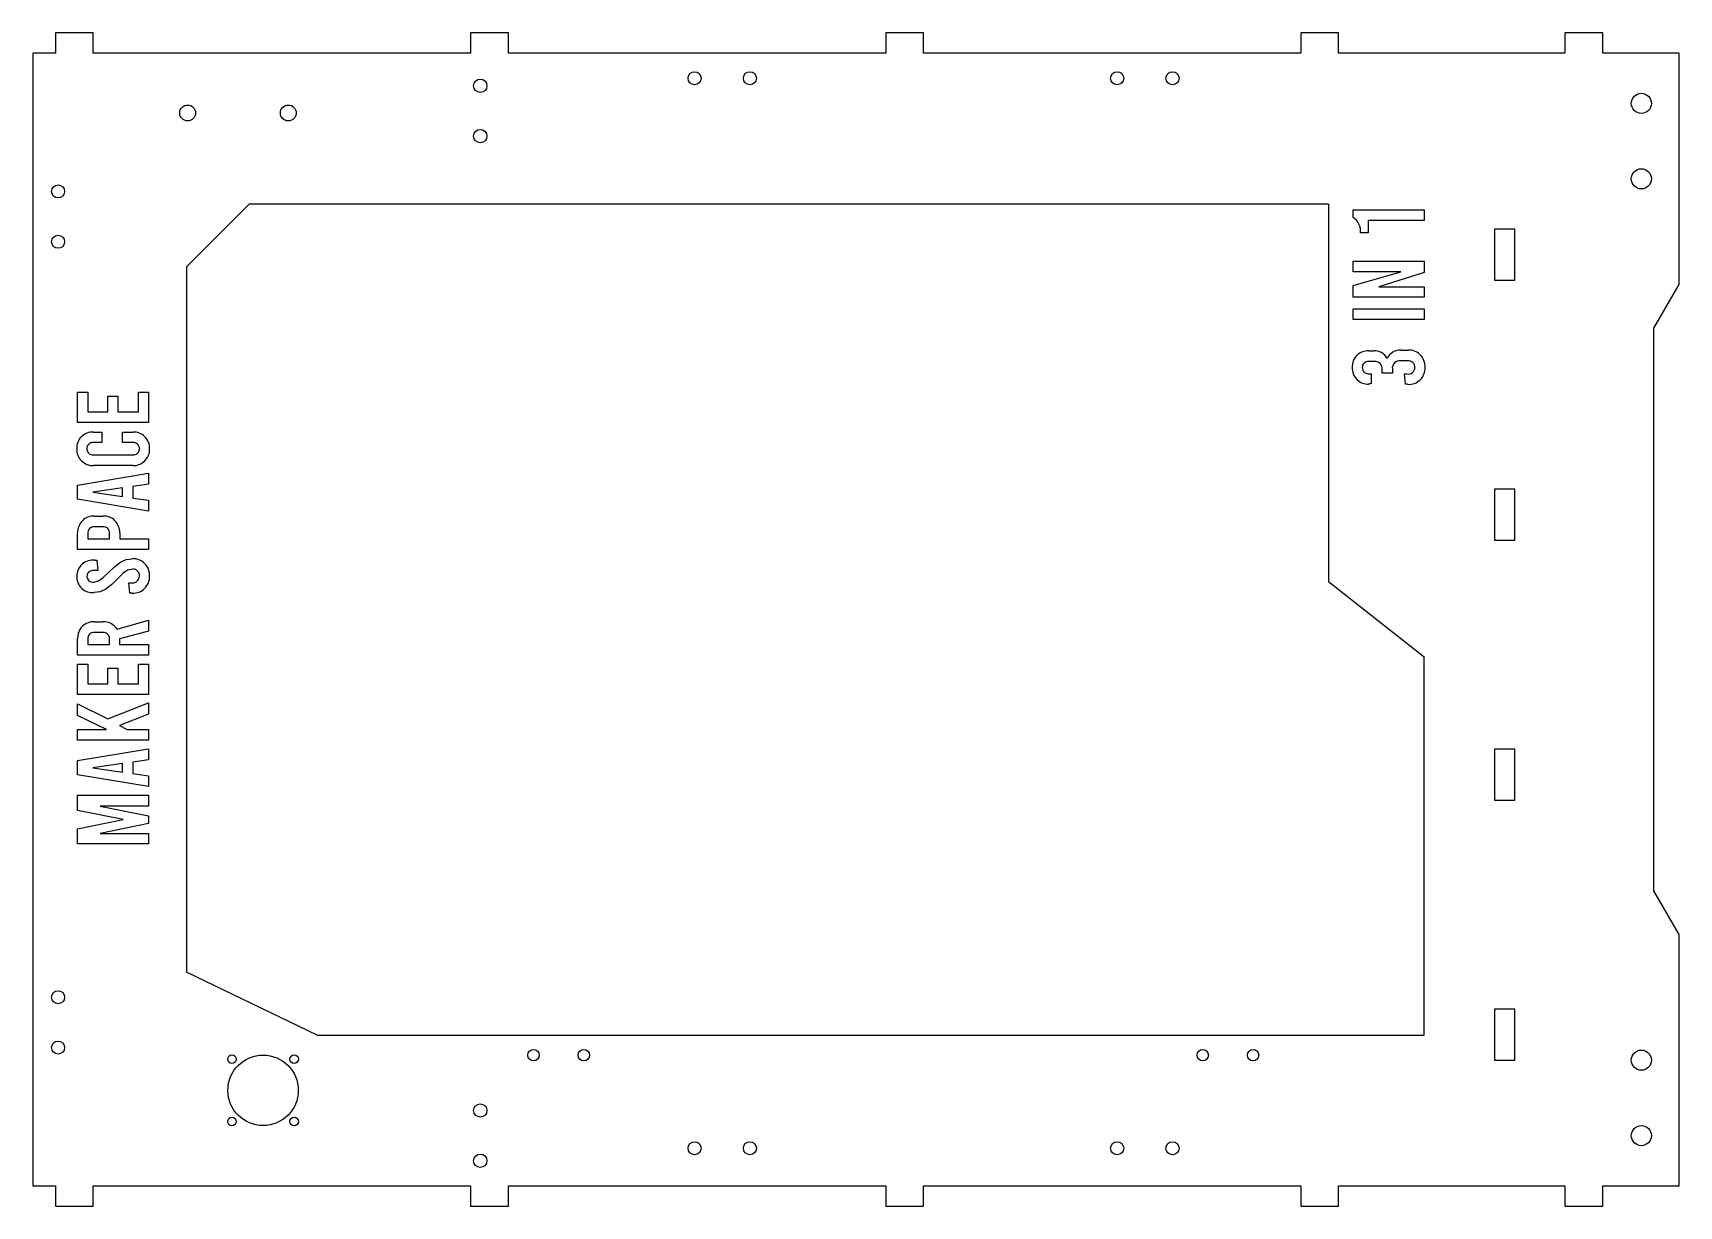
# Model space of a CAD drawing. Header units: millimetres. Extents: x 238 to 892, y 175 to 641.
import ezdxf

# ---------------------------------------------------------------- set-up
doc = ezdxf.new("R2010")
doc.units = ezdxf.units.MM

msp = doc.modelspace()

# ---------------------------------------------------------------- linework, layer by layer
at = {"color": 7, "linetype": 'Continuous', "lineweight": 25}
for p, q in [((246.59, 641.01), (246.59, 633.01)), ((261.59, 641.01), (246.59, 641.01)), ((261.59, 633.01), (261.59, 641.01)), ((411.59, 641.01), (411.59, 633.01)), ((426.59, 641.01), (411.59, 641.01)), ((426.59, 633.01), (426.59, 641.01)), ((576.59, 641.01), (576.59, 633.01)), ((591.59, 641.01), (576.59, 641.01)), ((591.59, 633.01), (591.59, 641.01)), ((741.59, 641.01), (741.59, 633.01)), ((756.59, 641.01), (741.59, 641.01)), ((756.59, 633.01), (756.59, 641.01)), ((846.59, 641.01), (846.59, 633.01)), ((861.59, 641.01), (846.59, 641.01)), ((861.59, 633.01), (861.59, 641.01)), ((237.59, 633.01), (237.59, 182.71)), ((246.59, 633.01), (237.59, 633.01)), ((411.59, 633.01), (261.59, 633.01)), ((576.59, 633.01), (426.59, 633.01)), ((741.59, 633.01), (591.59, 633.01)), ((846.59, 633.01), (756.59, 633.01)), ((891.94, 633.01), (861.59, 633.01)), ((891.94, 541.01), (891.94, 633.01)), ((298.59, 548.01), (323.59, 573.01)), ((752.59, 573.01), (323.59, 573.01)), ((752.59, 573.01), (752.59, 423.01)), ((762.37, 570.66), (790.59, 570.66)), ((762.37, 567.7), (762.37, 570.66)), ((790.59, 570.66), (790.59, 566.42)), ((768.31, 566.42), (768.31, 561.6)), ((790.59, 566.42), (768.31, 566.42)), ((818.59, 563.01), (818.59, 542.71)), ((826.59, 563.01), (818.59, 563.01)), ((826.59, 542.71), (826.59, 563.01)), ((768.31, 561.6), (765.34, 561.6)), ((762.37, 550.26), (790.59, 550.26)), ((762.37, 546.08), (762.37, 550.26)), ((790.59, 550.26), (790.59, 545.76)), ((298.59, 548.01), (298.59, 267.71)), ((781.33, 546.08), (762.37, 546.08)), ((762.37, 540.67), (781.33, 546.08)), ((790.59, 545.76), (772.56, 540.15)), ((762.37, 535.98), (762.37, 540.67)), ((772.56, 540.15), (790.59, 540.15)), ((790.59, 540.15), (790.59, 535.98)), ((818.59, 542.71), (826.59, 542.71)), ((881.94, 523.69), (891.94, 541.01)), ((790.59, 535.98), (762.37, 535.98)), ((762.37, 531.32), (790.59, 531.32)), ((762.37, 527.06), (762.37, 531.32)), ((790.59, 531.32), (790.59, 527.06)), ((790.59, 527.06), (762.37, 527.06)), ((881.94, 300.03), (881.94, 523.69)), ((768.65, 514.62), (770.5, 514.62)), ((784.13, 510.66), (781.19, 510.66)), ((781.44, 514.91), (784.06, 514.91)), ((770.73, 510.38), (768.56, 510.38)), ((768.96, 505.56), (769.6, 505.56)), ((769.6, 505.56), (769.6, 501.47)), ((773.95, 505.76), (773.95, 507.17)), ((777.97, 505.76), (773.95, 505.76)), ((777.97, 507.45), (777.97, 505.76)), ((782.8, 505.45), (783.72, 505.45)), ((783.2, 501.36), (782.8, 505.45)), ((255.37, 498.2), (259.39, 498.2)), ((255.37, 486.13), (255.37, 498.2)), ((259.39, 498.2), (259.39, 490.38)), ((279.57, 498.2), (283.59, 498.2)), ((279.57, 490.38), (279.57, 498.2)), ((283.59, 498.2), (283.59, 486.13)), ((769.6, 501.47), (768.64, 501.47)), ((784.04, 501.36), (783.2, 501.36)), ((267.32, 496.6), (271.34, 496.6)), ((267.32, 490.38), (267.32, 496.6)), ((271.34, 496.6), (271.34, 490.38)), ((283.59, 486.13), (255.37, 486.13)), ((259.39, 490.38), (267.32, 490.38)), ((271.34, 490.38), (279.57, 490.38)), ((261.67, 482.38), (264.97, 482.38)), ((264.97, 478.2), (261.67, 478.2)), ((264.97, 482.38), (264.97, 478.2)), ((273.25, 478.2), (273.25, 482.38)), ((273.25, 482.38), (277.28, 482.38)), ((277.29, 478.2), (273.25, 478.2)), ((261.68, 473.31), (277.29, 473.31)), ((255.37, 461.32), (283.59, 465.97)), ((277.29, 469.06), (261.68, 469.06)), ((283.59, 465.97), (283.59, 461.64)), ((255.37, 455.63), (255.37, 461.32)), ((273.26, 460.16), (261.46, 458.44)), ((261.46, 458.44), (273.26, 456.71)), ((273.26, 456.71), (273.26, 460.16)), ((283.59, 461.64), (277.28, 460.72)), ((277.28, 460.72), (277.28, 456.15)), ((818.59, 459.68), (818.59, 439.38)), ((826.59, 459.68), (818.59, 459.68)), ((826.59, 439.38), (826.59, 459.68)), ((283.59, 450.97), (255.37, 455.63)), ((277.28, 456.15), (283.59, 455.23)), ((283.59, 455.23), (283.59, 450.97)), ((262.08, 448.94), (265.38, 448.94)), ((255.37, 435.63), (255.37, 442.28)), ((259.39, 442.08), (259.39, 439.88)), ((259.39, 439.88), (268.06, 439.88)), ((265.45, 444.69), (262, 444.69)), ((268.06, 439.88), (268.06, 442.08)), ((272.08, 442.28), (272.08, 439.88)), ((272.08, 439.88), (283.59, 439.88)), ((283.59, 439.88), (283.59, 435.63)), ((818.59, 439.38), (826.59, 439.38)), ((283.59, 435.63), (255.37, 435.63)), ((262.2, 431.48), (262.94, 431.48)), ((263.37, 427.39), (262.52, 427.39)), ((262.94, 431.48), (263.37, 427.39)), ((275.66, 422.42), (276.7, 422.42)), ((276.1, 418.32), (275.66, 422.42)), ((752.59, 423.01), (790.59, 393.01)), ((277.1, 418.32), (276.1, 418.32)), ((262.14, 406.98), (265.27, 406.98)), ((271.06, 404.05), (283.59, 407.62)), ((283.59, 407.62), (283.59, 403.21)), ((255.37, 393.66), (255.37, 400.32)), ((259.39, 400.12), (259.39, 397.92)), ((265.35, 402.73), (262.04, 402.73)), ((268, 397.92), (268, 400.12)), ((283.59, 403.21), (272.02, 400.12)), ((272.02, 400.12), (272.02, 397.92)), ((283.59, 393.66), (255.37, 393.66)), ((259.39, 397.92), (268, 397.92)), ((272.02, 397.92), (283.59, 397.92)), ((283.59, 397.92), (283.59, 393.66)), ((790.59, 242.71), (790.59, 393.01)), ((255.37, 390.14), (259.39, 390.14)), ((255.37, 378.07), (255.37, 390.14)), ((259.39, 390.14), (259.39, 382.32)), ((267.32, 388.54), (271.34, 388.54)), ((267.32, 382.32), (267.32, 388.54)), ((271.34, 388.54), (271.34, 382.32)), ((279.57, 390.14), (283.59, 390.14)), ((279.57, 382.32), (279.57, 390.14)), ((283.59, 390.14), (283.59, 378.07)), ((259.39, 382.32), (267.32, 382.32)), ((271.34, 382.32), (279.57, 382.32)), ((283.59, 378.07), (255.37, 378.07)), ((255.37, 374.31), (267.37, 368.33)), ((255.37, 369.74), (255.37, 374.31)), ((267.37, 368.33), (283.59, 374.75)), ((283.59, 374.75), (283.59, 370.18)), ((266.85, 364.13), (255.37, 369.74)), ((283.59, 370.18), (272.01, 365.73)), ((255.37, 364.13), (266.85, 364.13)), ((255.37, 359.87), (255.37, 364.13)), ((272.01, 365.73), (275.11, 364.13)), ((275.11, 364.13), (283.59, 364.13)), ((283.59, 364.13), (283.59, 359.87)), ((283.59, 359.87), (255.37, 359.87)), ((255.37, 351.77), (283.59, 356.43)), ((283.59, 356.43), (283.59, 352.1)), ((826.59, 356.35), (818.59, 356.35)), ((818.59, 356.35), (818.59, 336.05)), ((826.59, 336.05), (826.59, 356.35)), ((255.37, 346.08), (255.37, 351.77)), ((273.26, 350.61), (261.46, 348.89)), ((261.46, 348.89), (273.26, 347.16)), ((273.26, 347.16), (273.26, 350.61)), ((283.59, 352.1), (277.28, 351.17)), ((277.28, 351.17), (277.28, 346.6)), ((283.59, 341.43), (255.37, 346.08)), ((277.28, 346.6), (283.59, 345.68)), ((283.59, 345.68), (283.59, 341.43)), ((255.37, 337.99), (283.59, 337.99)), ((255.37, 331.89), (255.37, 337.99)), ((264.27, 333.73), (283.59, 329.76)), ((283.59, 333.73), (264.27, 333.73)), ((283.59, 337.99), (283.59, 333.73)), ((818.59, 336.05), (826.59, 336.05)), ((273.41, 328.36), (255.37, 331.89)), ((255.37, 324.67), (273.41, 328.36)), ((283.59, 329.76), (283.59, 326.79)), ((255.37, 318.65), (255.37, 324.67)), ((283.59, 326.79), (264.27, 322.83)), ((264.27, 322.83), (283.59, 322.83)), ((283.59, 322.83), (283.59, 318.65)), ((283.59, 318.65), (255.37, 318.65)), ((891.94, 282.71), (881.94, 300.03)), ((891.94, 182.71), (891.94, 282.71)), ((350.59, 242.71), (298.59, 267.71)), ((826.59, 253.01), (818.59, 253.01)), ((818.59, 253.01), (818.59, 232.71)), ((826.59, 232.71), (826.59, 253.01)), ((350.59, 242.71), (790.59, 242.71)), ((818.59, 232.71), (826.59, 232.71)), ((237.59, 182.71), (246.59, 182.71)), ((246.59, 182.71), (246.59, 174.71)), ((261.59, 182.71), (411.59, 182.71)), ((261.59, 174.71), (261.59, 182.71)), ((411.59, 182.71), (411.59, 174.71)), ((426.59, 182.71), (576.59, 182.71)), ((426.59, 174.71), (426.59, 182.71)), ((576.59, 182.71), (576.59, 174.71)), ((591.59, 182.71), (741.59, 182.71)), ((591.59, 174.71), (591.59, 182.71)), ((741.59, 182.71), (741.59, 174.71)), ((756.59, 182.71), (846.59, 182.71)), ((756.59, 174.71), (756.59, 182.71)), ((846.59, 182.71), (846.59, 174.71)), ((861.59, 182.71), (891.94, 182.71)), ((861.59, 174.71), (861.59, 182.71)), ((246.59, 174.71), (261.59, 174.71)), ((411.59, 174.71), (426.59, 174.71)), ((576.59, 174.71), (591.59, 174.71)), ((741.59, 174.71), (756.59, 174.71)), ((846.59, 174.71), (861.59, 174.71))]:
    msp.add_line(p, q, dxfattribs=at)
at = {"color": 7, "linetype": 'Continuous', "lineweight": 25, "flags": 128}
for points in [[(267.8, 426.63), (270.04, 428.75), (272.46, 430.66), (274.65, 431.7), (277.04, 432.04)], [(262.52, 427.39), (261.34, 427.3), (260.21, 426.96), (259.72, 426.63), (259.33, 426.19), (259.02, 425.06)], [(261.72, 422.73), (263.72, 423.22), (265.41, 424.41), (267.8, 426.63)], [(277.25, 427.87), (275.24, 427.41), (273.52, 426.25), (271.17, 423.98)], [(271.17, 423.98), (268.97, 421.81), (266.54, 419.9), (264.33, 418.89), (261.92, 418.56)]]:
    msp.add_lwpolyline(points, dxfattribs=at)
at = {"color": 7, "linetype": 'Continuous', "lineweight": 25}
for centre, radius in [((415.43, 620.01), 2.65), ((500.59, 623.01), 2.6), ((522.59, 623.01), 2.6), ((668.59, 623.01), 2.6), ((690.59, 623.01), 2.6), ((876.94, 613.01), 4), ((299.09, 609.21), 3.15), ((339.09, 609.21), 3.15), ((415.43, 600.01), 2.65), ((876.94, 583.01), 4), ((247.59, 578.01), 2.6), ((247.59, 558.01), 2.6), ((247.59, 257.71), 2.6), ((247.59, 237.71), 2.6), ((436.59, 234.71), 2.25), ((456.59, 234.71), 2.25), ((702.59, 234.71), 2.25), ((722.59, 234.71), 2.25), ((876.94, 232.71), 4), ((316.72, 233.09), 1.7), ((329.09, 220.71), 14), ((341.47, 233.09), 1.7), ((316.72, 208.34), 1.7), ((341.47, 208.34), 1.7), ((415.43, 212.71), 2.65), ((876.94, 202.71), 4), ((500.59, 197.71), 2.6), ((522.59, 197.71), 2.6), ((668.59, 197.71), 2.6), ((690.59, 197.71), 2.6), ((415.43, 192.71), 2.65)]:
    msp.add_circle(centre, radius, dxfattribs=at)
for centre, radius, start, end in [((758.74, 562.16), 6.63, 355.18, 56.76646), ((768.21, 508.42), 6.22, 85.98419, 183.3619), ((768.28, 508.13), 2.27, 83.01646, 184.02541), ((770.9, 508.98), 5.66, 27.81248, 94.00533), ((771.12, 507.55), 2.86, 352.39496, 97.81168), ((781.06, 509.24), 5.68, 86.14707, 155.24967), ((780.8, 507.83), 2.86, 82.17841, 187.61442), ((784.54, 508.49), 6.44, 356.8158, 94.30144), ((784.43, 508.16), 2.51, 357.46817, 97.06437), ((768.21, 507.67), 6.22, 176.51111, 273.99194), ((768.51, 508.01), 2.49, 180.89471, 280.39099), ((784.27, 508.06), 2.67, 258.12496, 359.8216), ((784.53, 507.78), 6.45, 265.69598, 3.09051), ((261.39, 475.99), 6.39, 87.42435, 182.47589), ((261.45, 475.79), 2.43, 84.64805, 180.79154), ((277.57, 475.98), 6.4, 357.59866, 92.60065), ((277.5, 475.77), 2.45, 359.70513, 94.98007), ((261.39, 475.45), 6.4, 177.63543, 272.56416), ((261.47, 475.74), 2.44, 179.6593, 275.02598), ((277.52, 475.72), 2.43, 264.55921, 0.75559), ((277.57, 475.45), 6.4, 267.43346, 2.36695), ((261.71, 442.61), 6.34, 86.646, 182.95613), ((265.75, 442.61), 6.34, 357.00566, 93.39225), ((261.79, 442.29), 2.41, 84.97769, 184.8948), ((265.66, 442.29), 2.41, 355.16285, 94.96465), ((277.32, 425.4), 6.65, 358.15199, 92.37878), ((261.49, 425.02), 6.49, 83.80243, 180.01867), ((277.4, 425.32), 2.55, 355.95802, 93.42925), ((261.32, 424.86), 6.32, 178.51109, 275.46271), ((261.37, 425.05), 2.35, 179.84543, 278.60783), ((277.13, 425.19), 2.81, 261.07842, 358.93402), ((277.35, 424.94), 6.62, 267.83852, 2.06471), ((261.75, 400.61), 6.38, 86.42448, 182.63515), ((265.63, 400.51), 6.48, 33.09677, 93.26941), ((261.82, 400.31), 2.43, 84.59211, 184.39626), ((265.57, 400.3), 2.44, 355.76177, 95.24986)]:
    msp.add_arc(centre, radius, start, end, dxfattribs=at)

doc.saveas('drawing.dxf')
